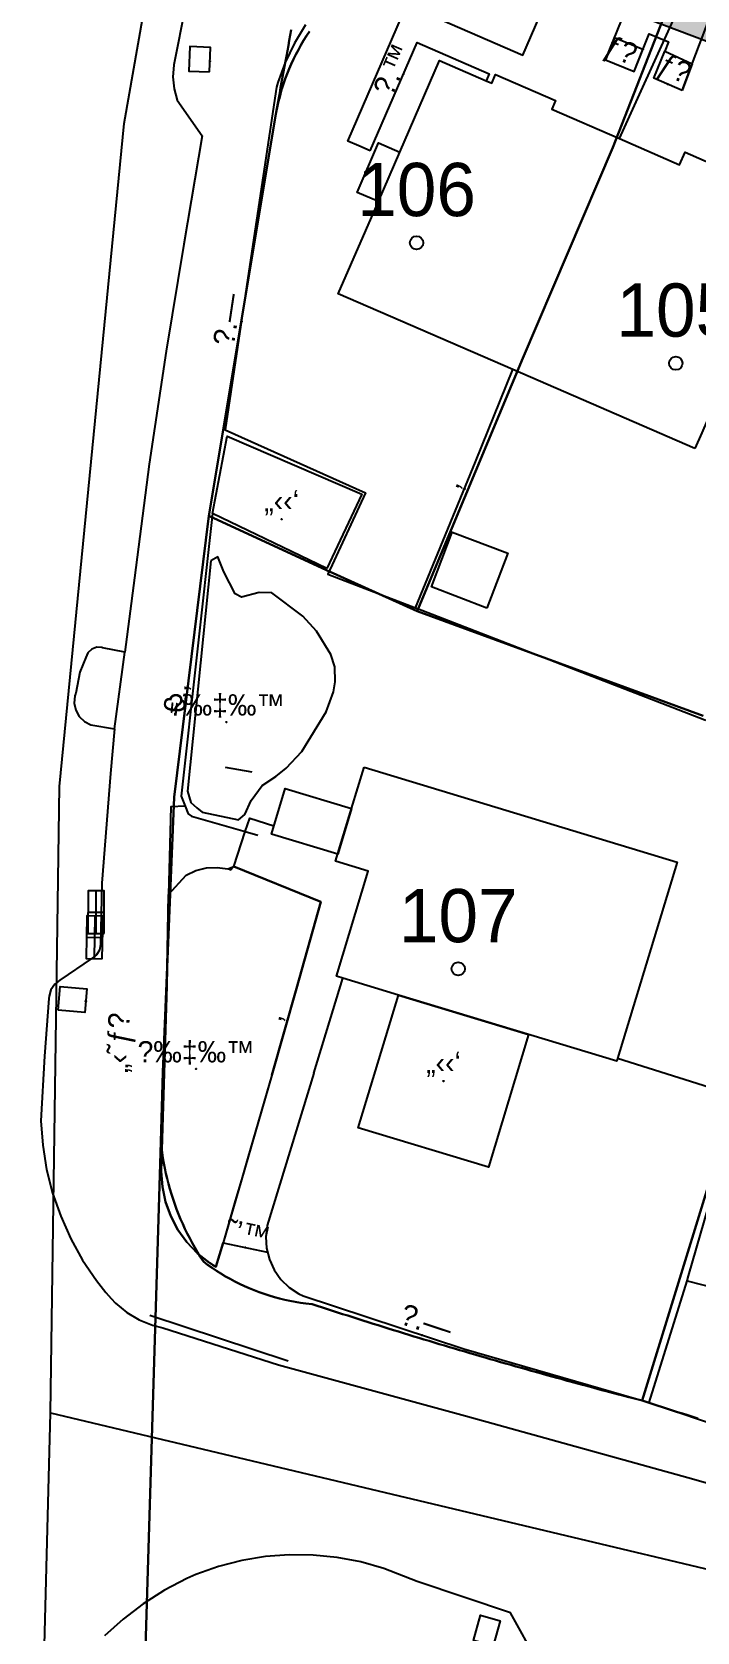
# Model space of a CAD drawing. Header units: metres. Extents: x 218299 to 220222, y 572714 to 574340.
# Drawn here: x 218778.1 to 218803.1, y 573422.4 to 573482.5 of the extents above; entities that cross this region are included whole.
import ezdxf
from ezdxf.enums import TextEntityAlignment as Align

# ---------------------------------------------------------------- set-up
doc = ezdxf.new("R2010")
doc.units = ezdxf.units.M
doc.header["$MEASUREMENT"] = 0
for name, color, linetype in [('1602', 44, 'Continuous'), ('1603', 44, 'Continuous'), ('6261', 7, 'Continuous'), ('A_POINTS', 2, 'Continuous'), ('M2200', 253, 'Continuous'), ('M2207', 253, 'Continuous'), ('M2401', 7, 'Continuous'), ('M2404', 7, 'Continuous'), ('M2407', 253, 'Continuous'), ('M2408', 253, 'Continuous'), ('M2412', 253, 'Continuous'), ('M2420', 253, 'Continuous'), ('M2601', 253, 'Continuous'), ('M2602', 253, 'Continuous'), ('M2605', 253, 'Continuous'), ('M2612', 253, 'Continuous'), ('M2802', 253, 'Continuous'), ('M4601', 253, 'Continuous'), ('M4903', 253, 'Continuous'), ('M5250', 253, 'Continuous')]:
    doc.layers.add(name, color=color, linetype=linetype)
doc.styles.add('HEBTXT', font='HEBTXT')
doc.styles.add('MAVAT_HEBTXT', font='HEBTXT')

# ---------------------------------------------------------------- blocks, each defined once
blk = doc.blocks.new('6261')
blk.add_lwpolyline([(-2, -1.2), (2, -1.2), (2, 1.2), (-2, 1.2)], close=True)
at = {"color": 0}
blk.add_solid([(2, 1.2), (-2, -1.2), (2, -1.2)], dxfattribs=at)
at = {"color": 0, "style": 'HEBTXT'}
blk.add_attdef('PIL_NAME', (2.689, 2.418), '', height=1.7, dxfattribs=at)
at = {"style": 'HEBTXT'}
blk.add_attdef('CAMUT_MONIM', (2.489, 0.218), '', height=1.7, dxfattribs=at)
at = {"color": 0, "style": 'HEBTXT', "flags": 1}
for tag, p in [('TYPE', (2.585, -1.773)), ('MAP_TYPE', (2.689, -3.782))]:
    blk.add_attdef(tag, p, '', height=1.7, dxfattribs=at)
blk = doc.blocks.new('1603')
at = {"layer": 'A_POINTS'}
blk.add_circle((0, 0), 0.25, dxfattribs=at)
at = {"color": 0, "style": 'HEBTXT'}
blk.add_attdef('PARCEL_NUM', text='', height=2, dxfattribs=at).set_placement((0, 1), align=Align.CENTER)
at = {"color": 0, "style": 'HEBTXT', "flags": 1}
blk.add_attdef('LOT_NUM', text='', height=2, dxfattribs=at).set_placement((0, -2.5), align=Align.CENTER)
blk = doc.blocks.new('M2408')
blk.add_circle((0, 0), 0.025)
at = {"style": 'MAVAT_HEBTXT'}
blk.add_attdef('NAME', text='', height=0.8, dxfattribs=at).set_placement((0, 1.59), align=Align.MIDDLE)
blk = doc.blocks.new('M2407')
blk.add_circle((0, 0), 0.025)
at = {"style": 'MAVAT_HEBTXT'}
blk.add_attdef('NAME', text='', height=0.8, dxfattribs=at).set_placement((0, 1.59), align=Align.MIDDLE)
blk = doc.blocks.new('M2802')
blk.add_circle((0, 0), 0.025)
at = {"style": 'MAVAT_HEBTXT'}
blk.add_attdef('NAME', text='', height=0.8, dxfattribs=at).set_placement((0, 1.59), align=Align.MIDDLE)
blk = doc.blocks.new('M2601')
blk.add_circle((0, 0), 0.025)
at = {"style": 'MAVAT_HEBTXT'}
blk.add_attdef('NAME', text='', height=0.8, dxfattribs=at).set_placement((0, 1.59), align=Align.MIDDLE)
blk = doc.blocks.new('M2602')
blk.add_circle((0, 0), 0.025)
at = {"style": 'MAVAT_HEBTXT'}
blk.add_attdef('NAME', text='', height=0.8, dxfattribs=at).set_placement((0, 1.59), align=Align.MIDDLE)
blk = doc.blocks.new('M2605')
blk.add_circle((0, 0), 0.025)
at = {"style": 'MAVAT_HEBTXT'}
blk.add_attdef('NAME', text='', height=0.8, dxfattribs=at).set_placement((0, 1.59), align=Align.MIDDLE)
blk = doc.blocks.new('M2612')
blk.add_circle((0, 0), 0.025)
at = {"style": 'MAVAT_HEBTXT'}
blk.add_attdef('NAME', text='', height=0.8, dxfattribs=at).set_placement((0, 1.59), align=Align.MIDDLE)
blk = doc.blocks.new('M2207')
blk.add_circle((0, 0), 0.025)
at = {"style": 'MAVAT_HEBTXT'}
blk.add_attdef('NAME', text='', height=0.8, dxfattribs=at).set_placement((0, 1.59), align=Align.MIDDLE)
blk = doc.blocks.new('M2412')
blk.add_circle((0, 0), 0.025)
at = {"style": 'MAVAT_HEBTXT'}
blk.add_attdef('NAME', text='', height=0.8, dxfattribs=at).set_placement((0, 1.59), align=Align.MIDDLE)
blk = doc.blocks.new('M5250')
blk.add_circle((0, 0), 0.025)
at = {"style": 'MAVAT_HEBTXT'}
blk.add_attdef('NAME', text='', height=0.8, dxfattribs=at).set_placement((0, 1.25), align=Align.MIDDLE)
blk = doc.blocks.new('M4903')
blk.add_lwpolyline([(-1.6, -0.59), (1.6, -0.59), (1.6, 0.62), (-1.6, 0.62)], close=True)
for points in [[(-1.57, 0), (1.57, 0)], [(0, 0.62), (0, -0.59)]]:
    blk.add_lwpolyline(points)
at = {"style": 'MAVAT_HEBTXT', "flags": 1}
for tag, p in [('MARK', (0, 1.87)), ('IL', (0, -6.97))]:
    blk.add_attdef(tag, text='', height=0.8, dxfattribs=at).set_placement(p, align=Align.MIDDLE)
at = {"style": 'MAVAT_HEBTXT'}
for tag, p in [('HEIGHT', (0, -1.84)), ('NAME', (0, -4.41))]:
    blk.add_attdef(tag, text='', height=0.8, dxfattribs=at).set_placement(p, align=Align.MIDDLE)
blk = doc.blocks.new('111')
at = {"layer": 'M2200'}
for points in [[(218802.992, 573466.87, 575.901), (218796.153, 573469.839, 575.886), (218789.598, 573472.685, 575.871), (218791.103, 573476.15, 575.871), (218791.911, 573478.013, 575.871), (218793.403, 573481.448, 575.871), (218795.158, 573480.686, 575.871), (218795.365, 573480.596, 575.871), (218795.508, 573480.926, 575.871), (218797.76, 573479.948, 575.871), (218797.618, 573479.622, 575.871), (218800.158, 573478.519, 575.871), (218802.421, 573477.536, 575.871), (218802.625, 573478.006, 575.871), (218804.883, 573477.025, 575.871), (218804.707, 573476.62, 575.871), (218806.826, 573475.7, 575.901), (218803.25, 573467.464, 575.901)], [(218790.568, 573454.902, 573.411), (218802.323, 573451.341, 573.381), (218800.089, 573443.965, 573.381), (218800.056, 573443.859, 573.381), (218791.858, 573446.343, 573.405), (218789.772, 573446.975, 573.41), (218789.526, 573447.049, 573.411), (218790.723, 573451.001, 573.411), (218789.499, 573451.372, 573.411), (218790.099, 573453.352, 573.411)]]:
    blk.add_polyline3d(points, close=True, dxfattribs=at)
at = {"layer": 'M2207'}
for points in [[(218789.164, 573462.364, 573.066), (218784.872, 573464.433, 573.066), (218784.872, 573464.433, 573.066), (218784.872, 573464.433, 573.066), (218785.418, 573467.343, 573.066), (218790.48, 573465.163, 573.066), (218789.164, 573462.364, 573.066)], [(218795.183, 573460.877, 575.196), (218793.094, 573461.673, 575.196), (218793.881, 573463.738, 575.406), (218795.97, 573462.941, 575.406), (218795.183, 573460.877, 575.196)], [(218790.099, 573453.352, 572.211), (218789.578, 573451.633, 572.211), (218787.083, 573452.389, 572.181), (218787.604, 573454.108, 572.181), (218790.099, 573453.352, 572.211)], [(218791.858, 573446.343, 572.841), (218796.749, 573444.861, 572.841), (218795.24, 573439.878, 572.421), (218790.348, 573441.36, 572.421), (218791.858, 573446.343, 572.841)]]:
    blk.add_polyline3d(points, close=True, dxfattribs=at)
at = {"layer": 'M2401'}
for points in [[(218783.853, 573483.499, 571.608), (218783.42, 573481.288, 571.428), (218783.419, 573481.279, 571.428), (218783.384, 573480.833, 571.411), (218783.428, 573480.387, 571.391), (218783.551, 573479.957, 571.368), (218784.49, 573478.625, 571.188), (218783.794, 573474.548, 571.038), (218783.128, 573470.538, 570.834), (218782.498, 573466.284, 570.64), (218781.944, 573462.018, 570.468), (218781.579, 573459.221, 570.378), (218780.745, 573459.393, 570.363), (218780.72, 573459.4, 570.362), (218780.523, 573459.409, 570.35), (218780.337, 573459.339, 570.334), (218780.194, 573459.203, 570.318), (218780.116, 573459.021, 570.303), (218779.885, 573458.467, 570.303), (218779.733, 573457.686, 570.213), (218779.702, 573457.58, 570.205), (218779.68, 573457.309, 570.186), (218779.737, 573457.044, 570.171), (218779.869, 573456.806, 570.159), (218780.064, 573456.616, 570.153), (218780.306, 573456.491, 570.153), (218781.19, 573456.339, 570.153), (218781.046, 573454.671, 570.093), (218780.716, 573450.544, 569.973), (218780.67, 573448.225, 569.883), (218780.632, 573448.023, 569.883), (218780.52, 573447.85, 569.883), (218780.352, 573447.733, 569.883), (218779.143, 573446.903, 569.778), (218778.944, 573446.748, 569.778), (218778.803, 573446.539, 569.774), (218778.734, 573446.297, 569.767), (218778.728, 573446.208, 569.763), (218778.556, 573444.041, 569.643), (218778.427, 573441.617, 569.493), (218778.495, 573440.699, 569.434), (218778.642, 573439.791, 569.377), (218778.867, 573438.899, 569.321), (218779.169, 573438.03, 569.269), (218779.545, 573437.19, 569.219), (218779.993, 573436.386, 569.172), (218780.509, 573435.623, 569.128), (218780.87, 573435.163, 569.103), (218781.067, 573434.946, 569.096), (218781.233, 573434.764, 569.089), (218781.65, 573434.422, 569.076), (218782.114, 573434.146, 569.063), (218782.613, 573433.942, 569.051), (218783.002, 573433.838, 569.043), (218787.357, 573432.448, 568.953), (218794.37, 573430.53, 568.953), (218802.724, 573428.223, 568.773), (218814.249, 573424.941, 568.653)], [(218797.075, 573421.305, 568.713), (218796.068, 573423.135, 568.773), (218792.562, 573424.311, 568.803), (218791.309, 573424.798, 568.803), (218790.442, 573425.045, 568.781), (218789.556, 573425.215, 568.756), (218788.659, 573425.306, 568.727), (218787.757, 573425.317, 568.696), (218786.858, 573425.248, 568.663), (218785.968, 573425.1, 568.627), (218785.096, 573424.874, 568.589), (218784.247, 573424.571, 568.55), (218783.902, 573424.424, 568.533), (218783.066, 573423.984, 568.509), (218782.269, 573423.475, 568.489), (218781.518, 573422.9, 568.472), (218780.819, 573422.264, 568.458)]]:
    blk.add_polyline3d(points, dxfattribs=at)
at = {"layer": 'M2404'}
for points in [[(218783.853, 573483.499, 571.608), (218783.42, 573481.288, 571.428), (218783.419, 573481.279, 571.428), (218783.384, 573480.833, 571.411), (218783.428, 573480.387, 571.391), (218783.551, 573479.957, 571.368), (218784.49, 573478.625, 571.188), (218783.794, 573474.548, 571.038), (218783.128, 573470.538, 570.834), (218782.498, 573466.284, 570.64), (218781.944, 573462.018, 570.468), (218781.579, 573459.221, 570.378), (218780.745, 573459.393, 570.363), (218780.72, 573459.4, 570.362), (218780.523, 573459.409, 570.35), (218780.337, 573459.339, 570.334), (218780.194, 573459.203, 570.318), (218780.116, 573459.021, 570.303), (218779.885, 573458.467, 570.303), (218779.733, 573457.686, 570.213), (218779.702, 573457.58, 570.205), (218779.68, 573457.309, 570.186), (218779.737, 573457.044, 570.171), (218779.869, 573456.806, 570.159), (218780.064, 573456.616, 570.153), (218780.306, 573456.491, 570.153), (218781.19, 573456.339, 570.153), (218781.046, 573454.671, 570.093), (218780.716, 573450.544, 569.973), (218780.67, 573448.225, 569.883), (218780.632, 573448.023, 569.883), (218780.52, 573447.85, 569.883), (218780.352, 573447.733, 569.883), (218779.143, 573446.903, 569.778), (218778.944, 573446.748, 569.778), (218778.803, 573446.539, 569.774), (218778.734, 573446.297, 569.767), (218778.728, 573446.208, 569.763), (218778.556, 573444.041, 569.643), (218778.427, 573441.617, 569.493), (218778.495, 573440.699, 569.434), (218778.642, 573439.791, 569.377), (218778.867, 573438.899, 569.321), (218779.169, 573438.03, 569.269), (218779.545, 573437.19, 569.219), (218779.993, 573436.386, 569.172), (218780.509, 573435.623, 569.128), (218780.87, 573435.163, 569.103), (218781.067, 573434.946, 569.096), (218781.233, 573434.764, 569.089), (218781.65, 573434.422, 569.076), (218782.114, 573434.146, 569.063), (218782.613, 573433.942, 569.051), (218783.002, 573433.838, 569.043), (218787.357, 573432.448, 568.953), (218794.37, 573430.53, 568.953), (218802.724, 573428.223, 568.773), (218814.249, 573424.941, 568.653)], [(218797.075, 573421.305, 568.713), (218796.068, 573423.135, 568.773), (218792.562, 573424.311, 568.803), (218791.309, 573424.798, 568.803), (218790.442, 573425.045, 568.781), (218789.556, 573425.215, 568.756), (218788.659, 573425.306, 568.727), (218787.757, 573425.317, 568.696), (218786.858, 573425.248, 568.663), (218785.968, 573425.1, 568.627), (218785.096, 573424.874, 568.589), (218784.247, 573424.571, 568.55), (218783.902, 573424.424, 568.533), (218783.066, 573423.984, 568.509), (218782.269, 573423.475, 568.489), (218781.518, 573422.9, 568.472), (218780.819, 573422.264, 568.458)]]:
    blk.add_polyline3d(points, dxfattribs=at)
at = {"layer": 'M2407'}
for points in [[(218790.795, 573478.059, 573.096), (218790.373, 573478.242, 573.096), (218789.952, 573478.425, 573.096), (218792.177, 573483.549, 573.126), (218796.53, 573481.658, 573.126), (218798.124, 573485.329, 573.277)], [(218790.795, 573478.059, 573.096), (218792.56, 573482.124, 573.096), (218795.271, 573480.947, 573.096), (218795.158, 573480.686, 573.096)], [(218791.103, 573476.15, 573.096), (218790.302, 573476.497, 573.096), (218791.111, 573478.36, 573.066), (218791.911, 573478.013, 573.066)], [(218786.105, 573452.487, 570.183), (218786.277, 573452.985, 570.183), (218787.177, 573452.699, 570.183)], [(218783.215, 573450.118, 569.973), (218783.879, 573450.845, 570.003), (218784.247, 573451.02, 570.003), (218784.642, 573451.119, 570.007), (218785.049, 573451.14, 570.016), (218785.451, 573451.082, 570.029), (218785.67, 573451.172, 570.033)], [(218788.677, 573443.402, 569.883), (218789.772, 573446.975, 569.943)]]:
    blk.add_polyline3d(points, dxfattribs=at)
at = {"layer": 'M2408'}
for points in [[(218781.19, 573456.339, 570.153), (218781.579, 573459.221, 570.378)], [(218783.84, 573453.443, 570.123), (218783.311, 573453.415, 570.123), (218783.215, 573450.118, 569.973), (218783.158, 573446.686, 569.763), (218782.95, 573439.716, 569.553), (218782.99, 573439.14, 569.517), (218783.109, 573438.575, 569.476), (218783.305, 573438.032, 569.43), (218783.573, 573437.522, 569.38), (218783.909, 573437.054, 569.328), (218784.307, 573436.637, 569.274), (218784.758, 573436.279, 569.219), (218784.876, 573436.204, 569.206), (218784.994, 573436.129, 569.193), (218785.268, 573437.03, 569.223)], [(218801.275, 573431.03, 568.983), (218804.318, 573430.015, 568.983)]]:
    blk.add_polyline3d(points, dxfattribs=at)
at = {"layer": 'M2412'}
for points in [[(218799.639, 573481.478, 573.212), (218800.709, 573481.045, 573.212), (218801.043, 573481.871, 572.762), (218799.972, 573482.303, 572.762), (218799.639, 573481.478, 573.212)], [(218802.51, 573480.324, 573.257), (218801.451, 573480.784, 573.212), (218801.86, 573481.798, 572.762), (218802.895, 573481.332, 572.762)]]:
    blk.add_polyline3d(points, close=True, dxfattribs=at)
at = {"layer": 'M2420', "linetype": 'Continuous', "lineweight": -3}
for points in [[(218778.789, 573430.643), (218823.5, 573420), (218850.7, 573416.62), (218872.91, 573416.69), (218902.91, 573421.31), (218924.8, 573428), (218952.3, 573439.38), (218956.3, 573441.88), (218980.91, 573457.81), (218995.09, 573470.88), (219024.2, 573502.19), (219042.09, 573537.19), (219043.91, 573540.62), (219049.7, 573557.12), (219054.59, 573574.81), (219057.41, 573589.69), (219057.5, 573620.62), (219058, 573628.19), (219058.7, 573640.38), (219046.5, 573689.62), (219028.09, 573726.31)], [(218778.789, 573430.643), (218779.13, 573454.178), (218781.552, 573479.091), (218784.91, 573498.19)], [(218783.174, 573361.274), (218779.13, 573380.822), (218778.092, 573390.164), (218778.092, 573404.005), (218778.789, 573430.643)]]:
    blk.add_lwpolyline(points, dxfattribs=at)
at = {"layer": 'M2601'}
for points in [[(218800.158, 573478.519, 574.727), (218802.241, 573483.099, 574.727), (218802.419, 573483.491, 574.727)], [(218792.501, 573460.889, 574.637), (218794.753, 573466.372, 574.577), (218796.153, 573469.839, 574.577)], [(218787.104, 573443.337, 571.623), (218788.024, 573446.594, 571.923), (218788.945, 573449.851, 572.223), (218788.945, 573449.851, 572.223), (218785.67, 573451.172, 572.283), (218785.67, 573451.172, 572.283), (218786.105, 573452.487, 572.283), (218786.105, 573452.487, 572.283)], [(218804.697, 573442.501, 572.073), (218800.089, 573443.965, 572.073)], [(218787.104, 573443.337, 571.623), (218787.104, 573443.337, 571.623), (218787.104, 573443.337, 571.623), (218786.186, 573440.184, 571.548), (218785.957, 573439.395, 571.529), (218785.727, 573438.607, 571.51), (218785.268, 573437.03, 571.473), (218785.268, 573437.03, 571.473)], [(218787.712, 573432.591, 570.15), (218782.524, 573434.303, 570.15)]]:
    blk.add_polyline3d(points, dxfattribs=at)
at = {"layer": 'M2602'}
for points in [[(218784.872, 573464.433, 571.086), (218783.693, 573453.811, 571.056), (218783.84, 573453.443, 571.056), (218783.956, 573453.157, 571.056), (218784.086, 573453.06, 571.056), (218786.105, 573452.487, 571.056), (218786.578, 573452.353, 571.056)], [(218802.755, 573435.797, 570.723), (218804.697, 573442.501, 570.59), (218805.382, 573444.868, 570.543), (218808.55, 573455.013, 570.543)]]:
    blk.add_polyline3d(points, dxfattribs=at)
at = {"layer": 'M2605'}
for points in [[(218799.639, 573481.478, 573.212), (218800.702, 573484.112, 573.212)], [(218788.362, 573482.788, 573.192), (218787.947, 573482.101, 573.162), (218787.602, 573481.376, 573.13), (218787.332, 573480.62, 573.099), (218787.281, 573480.445, 573.092), (218786.281, 573473.786, 573.002), (218785.352, 573467.577, 572.942), (218790.625, 573465.211, 572.942), (218789.209, 573462.156, 572.957), (218792.501, 573460.889, 572.985), (218792.734, 573460.799, 572.987), (218803.364, 573456.684, 573.137), (218803.405, 573456.67, 573.137), (218803.405, 573456.67, 573.137)], [(218802.51, 573480.324, 573.257), (218802.895, 573481.332, 573.246), (218803.548, 573483.044, 573.227), (218803.548, 573483.044, 573.227), (218808.65, 573481.201, 573.227), (218808.65, 573481.201, 573.227), (218806.932, 573476.328, 573.287)], [(218800.709, 573481.045, 573.212), (218801.277, 573482.45, 573.212), (218802.004, 573482.157, 573.212), (218801.86, 573481.798, 573.212)], [(218788.677, 573443.402, 569.853), (218788.677, 573443.402, 569.853), (218786.928, 573437.691, 569.793), (218786.877, 573437.262, 569.754), (218786.905, 573436.83, 569.722), (218787.012, 573436.41, 569.698), (218787.193, 573436.016, 569.683), (218787.444, 573435.661, 569.677), (218787.755, 573435.358, 569.681), (218788.115, 573435.117, 569.695), (218788.273, 573435.038, 569.703), (218794.31, 573433.047, 569.883), (218801.275, 573431.03, 569.973), (218801.275, 573431.03, 569.973), (218802.697, 573435.609, 570.117), (218802.755, 573435.797, 570.123), (218802.755, 573435.797, 570.123)], [(218802.697, 573435.609, 569.853), (218805.928, 573434.78, 569.853), (218804.318, 573430.015, 569.853), (218804.318, 573430.015, 569.853), (218810.52, 573428.082, 569.853), (218810.52, 573428.082, 569.853), (218811.198, 573431.354, 569.823)]]:
    blk.add_polyline3d(points, dxfattribs=at)
at = {"layer": 'M2612'}
blk.add_polyline3d([(218785.268, 573437.03, 571.473), (218786.943, 573436.681, 571.473)], dxfattribs=at)
at = {"layer": 'M2802'}
for points in [[(218784.812, 573462.659, 570.738), (218783.933, 573454.004, 570.348), (218784.055, 573453.574, 570.348), (218784.28, 573453.382, 570.348), (218784.481, 573453.215, 570.348), (218785.852, 573452.92, 570.258), (218786.092, 573453.129, 570.258), (218786.322, 573453.649, 570.258), (218786.738, 573454.22, 570.258), (218787.252, 573454.558, 570.258), (218787.635, 573454.862, 570.258), (218788.223, 573455.495, 570.265), (218789.138, 573456.977, 570.318), (218789.42, 573457.728, 570.363), (218789.484, 573458.114, 570.392), (218789.462, 573458.678, 570.438), (218789.323, 573459.137, 570.488), (218788.785, 573460.01, 570.588), (218788.266, 573460.583, 570.624), (218787.1, 573461.456, 570.648), (218786.631, 573461.463, 570.648), (218785.963, 573461.292, 570.648), (218785.729, 573461.417, 570.648), (218785.304, 573462.246, 570.648), (218785.068, 573462.803, 570.648)], [(218783.158, 573446.686, 569.763), (218783.215, 573450.115, 569.973), (218783.215, 573450.118, 569.973), (218783.879, 573450.845, 570.003), (218784.247, 573451.02, 570.003), (218784.642, 573451.119, 570.007), (218785.049, 573451.14, 570.016), (218785.451, 573451.082, 570.029), (218785.506, 573451.067, 570.031), (218785.561, 573451.052, 570.033), (218785.67, 573451.172, 570.033), (218788.945, 573449.851, 570.063), (218788.024, 573446.594, 570.003), (218787.104, 573443.337, 569.643), (218785.957, 573439.395, 569.403), (218785.268, 573437.03, 569.223), (218785.268, 573437.03, 569.223), (218784.994, 573436.129, 569.193), (218784.758, 573436.279, 569.219), (218784.307, 573436.637, 569.274), (218783.909, 573437.054, 569.328), (218783.573, 573437.522, 569.38), (218783.305, 573438.032, 569.43), (218783.109, 573438.575, 569.476), (218782.99, 573439.14, 569.517), (218782.95, 573439.716, 569.553)]]:
    blk.add_polyline3d(points, close=True, dxfattribs=at)
at = {"layer": 'M4601'}
blk.add_polyline3d([(218785.35, 573454.899, 570.858), (218786.356, 573454.727, 570.858)], dxfattribs=at)
at = {"layer": 'M5250'}
for points in [[(218784.765, 573481.023, 571.548), (218784.803, 573481.941, 571.548), (218784.027, 573481.973, 571.518), (218783.989, 573481.055, 571.518), (218784.765, 573481.023, 571.548)], [(218779.081, 573445.772, 569.757), (218779.153, 573446.661, 569.787), (218780.152, 573446.579, 569.787), (218780.079, 573445.69, 569.757), (218779.081, 573445.772, 569.757)], [(218795.415, 573421.891, 568.792), (218794.671, 573422.099, 568.792), (218794.935, 573423.042, 568.792), (218795.679, 573422.834, 568.792), (218795.415, 573421.891, 568.792)]]:
    blk.add_polyline3d(points, dxfattribs=at)
at = {"layer": 'M2207'}
ref = blk.add_blockref('M2207', (218787.47, 573464.218), dxfattribs=dict(at, xscale=0.5, yscale=0.5, zscale=0.5))
ref.add_attrib('NAME', '„‹‹‘', dxfattribs={"layer": '0', "height": 0.8, "style": 'MAVAT_HEBTXT'}).set_placement((218787.47, 573464.843), align=Align.MIDDLE)
ref = blk.add_blockref('M2207', (218793.549, 573443.111), dxfattribs=dict(at, xscale=0.5, yscale=0.5, zscale=0.5))
ref.add_attrib('NAME', '„‹‹‘', dxfattribs={"layer": '0', "height": 0.8, "style": 'MAVAT_HEBTXT'}).set_placement((218793.549, 573443.736), align=Align.MIDDLE)
at = {"layer": 'M2407'}
ref = blk.add_blockref('M2407', (218792.044, 573480.936), dxfattribs=dict(at, xscale=0.5, yscale=0.5, zscale=0.5))
ref.add_attrib('NAME', '\x8e.™', dxfattribs={"layer": '0', "height": 0.8, "rotation": 66.52988, "style": 'MAVAT_HEBTXT'}).set_placement((218791.625, 573481.118), align=Align.MIDDLE)
at = {"layer": 'M2408'}
ref = blk.add_blockref('M2408', (218783.084, 573444.198), dxfattribs=dict(at, xscale=0.5, yscale=0.5, zscale=0.5))
ref.add_attrib('NAME', '„‹˜ƒ\x8e', dxfattribs={"layer": '0', "height": 0.8, "rotation": 88.29486, "style": 'MAVAT_HEBTXT'}).set_placement((218781.437, 573444.55), align=Align.MIDDLE)
at = {"layer": 'M2412'}
ref = blk.add_blockref('M2412', (218801.043, 573481.871), dxfattribs=dict(at, xscale=0.5, yscale=0.5, zscale=0.5))
ref.add_attrib('NAME', 'ƒ\x8e', dxfattribs={"layer": '0', "height": 0.8, "rotation": 338.00588, "style": 'MAVAT_HEBTXT'}).set_placement((218800.17, 573481.754), align=Align.MIDDLE)
ref = blk.add_blockref('M2412', (218801.974, 573480.557), dxfattribs=dict(at, xscale=0.5, yscale=0.5, zscale=0.5))
ref.add_attrib('NAME', 'ƒ\x8e', dxfattribs={"layer": '0', "height": 0.8, "rotation": 336.52988, "style": 'MAVAT_HEBTXT'}).set_placement((218802.193, 573481.061), align=Align.MIDDLE)
at = {"layer": 'M2601'}
ref = blk.add_blockref('M2601', (218794.337, 573465.359), dxfattribs=dict(at, xscale=0.5, yscale=0.5, zscale=0.5))
ref.add_attrib('NAME', '‚', dxfattribs={"layer": '0', "height": 0.8, "rotation": 67.66533, "style": 'MAVAT_HEBTXT'}).set_placement((218793.829, 573465.568), align=Align.MIDDLE)
ref = blk.add_blockref('M2601', (218787.682, 573445.383), dxfattribs=dict(at, xscale=0.5, yscale=0.5, zscale=0.5))
ref.add_attrib('NAME', '‚', dxfattribs={"layer": '0', "height": 0.8, "rotation": 74.21401, "style": 'MAVAT_HEBTXT'}).set_placement((218787.153, 573445.533), align=Align.MIDDLE)
at = {"layer": 'M2602'}
ref = blk.add_blockref('M2602', (218784.091, 573457.404), dxfattribs=dict(at, xscale=0.5, yscale=0.5, zscale=0.5))
ref.add_attrib('NAME', '€.‚', dxfattribs={"layer": '0', "height": 0.8, "rotation": 83.66437, "style": 'MAVAT_HEBTXT'}).set_placement((218783.545, 573457.465), align=Align.MIDDLE)
at = {"layer": 'M2605'}
ref = blk.add_blockref('M2605', (218785.961, 573471.647), dxfattribs=dict(at, xscale=0.5, yscale=0.5, zscale=0.5))
ref.add_attrib('NAME', '\x9a.—', dxfattribs={"layer": '0', "height": 0.8, "rotation": 81.48608, "style": 'MAVAT_HEBTXT'}).set_placement((218785.417, 573471.729), align=Align.MIDDLE)
ref = blk.add_blockref('M2605', (218792.742, 573433.564), dxfattribs=dict(at, xscale=0.5, yscale=0.5, zscale=0.5))
ref.add_attrib('NAME', '\x9a.—', dxfattribs={"layer": '0', "height": 0.8, "rotation": 341.74679, "style": 'MAVAT_HEBTXT'}).set_placement((218792.915, 573434.087), align=Align.MIDDLE)
at = {"layer": 'M2612'}
ref = blk.add_blockref('M2612', (218786.106, 573436.856), dxfattribs=dict(at, xscale=0.5, yscale=0.5, zscale=0.5))
ref.add_attrib('NAME', '˜’™', dxfattribs={"layer": '0', "height": 0.8, "rotation": 348.20163, "style": 'MAVAT_HEBTXT'}).set_placement((218786.218, 573437.394), align=Align.MIDDLE)
at = {"layer": 'M2802'}
ref = blk.add_blockref('M2802', (218785.392, 573456.599, 570.408), dxfattribs=dict(at, xscale=0.5, yscale=0.5, zscale=0.5))
ref.add_attrib('NAME', '\x8d‰‡‰™', dxfattribs={"layer": '0', "height": 0.8, "style": 'MAVAT_HEBTXT'}).set_placement((218785.392, 573457.224, 570.408), align=Align.MIDDLE)
ref = blk.add_blockref('M2802', (218784.255, 573443.567, 569.703), dxfattribs=dict(at, xscale=0.5, yscale=0.5, zscale=0.5))
ref.add_attrib('NAME', '\x8d‰‡‰™', dxfattribs={"layer": '0', "height": 0.8, "style": 'MAVAT_HEBTXT'}).set_placement((218784.255, 573444.192, 569.703), align=Align.MIDDLE)
at = {"layer": 'M4903', "xscale": 0.5, "yscale": 0.5, "zscale": 0.5}
for p, rotation in [((218780.505, 573449.458, 569.733), 89.87454896350508), ((218780.451, 573448.515, 569.733), 88.82023634608115)]:
    blk.add_blockref('M4903', p, dxfattribs=dict(at, rotation=rotation))
at = {"layer": 'M5250', "xscale": 0.5, "yscale": 0.5, "zscale": 0.5, "rotation": 352.6210722430218}
blk.add_blockref('M5250', (218784.781, 573481.424, 571.548), dxfattribs=at)
at = {"layer": 'M5250', "xscale": 0.5, "yscale": 0.5, "zscale": 0.5}
blk.add_blockref('M5250', (218780.114, 573446.114, 569.771), dxfattribs=at)

msp = doc.modelspace()

# ---------------------------------------------------------------- linework, layer by layer
at = {"layer": '1602'}
for points in [[(218802.03, 573483.59), (218799.91, 573478.19), (218796.53, 573470.27), (218792.56, 573460.77), (218789.16, 573462.31), (218784.73, 573464.35), (218787.252, 573479.438), (218787.3256, 573479.8037), (218787.372, 573479.9982), (218787.4233, 573480.1915), (218787.4794, 573480.3835), (218787.5403, 573480.574), (218787.606, 573480.7629), (218787.6763, 573480.9501), (218787.7513, 573481.1355), (218787.8309, 573481.319), (218787.9151, 573481.5004), (218788.0037, 573481.6797), (218788.0969, 573481.8567), (218788.1944, 573482.0313), (218788.2963, 573482.2034), (218788.4024, 573482.3729), (218788.5127, 573482.5397)], [(218803.31, 573456.83), (218792.56, 573460.77), (218796.53, 573470.27), (218799.91, 573478.19), (218802.03, 573483.59)], [(218787.8328, 573482.6012), (218787.7955, 573482.4047), (218787.7584, 573482.2082), (218787.7214, 573482.0117), (218787.6846, 573481.8151), (218787.6479, 573481.6185), (218787.6114, 573481.4218), (218787.575, 573481.2252), (218787.5388, 573481.0285), (218787.5027, 573480.8317), (218787.4669, 573480.635), (218787.4311, 573480.4382), (218787.3955, 573480.2414), (218787.3601, 573480.0446), (218787.3249, 573479.8477), (218787.2898, 573479.6508), (218787.252, 573479.438), (218784.73, 573464.35), (218783.43, 573453.78), (218783.01, 573443.44), (218782.931, 573440.824), (218782.133, 573414.411)], [(218788.5127, 573482.5397), (218788.4024, 573482.3729), (218788.2963, 573482.2034), (218788.1944, 573482.0313), (218788.0969, 573481.8567), (218788.0037, 573481.6797), (218787.9151, 573481.5004), (218787.8309, 573481.319), (218787.7513, 573481.1355), (218787.6763, 573480.9501), (218787.606, 573480.7629), (218787.5403, 573480.574), (218787.4794, 573480.3835), (218787.4233, 573480.1915), (218787.372, 573479.9982), (218787.3256, 573479.8037), (218787.252, 573479.438), (218787.2898, 573479.6508), (218787.3249, 573479.8477), (218787.3601, 573480.0446), (218787.3955, 573480.2414), (218787.4311, 573480.4382), (218787.4669, 573480.635), (218787.5027, 573480.8317), (218787.5388, 573481.0285), (218787.575, 573481.2252), (218787.6114, 573481.4218), (218787.6479, 573481.6185), (218787.6846, 573481.8151), (218787.7214, 573482.0117), (218787.7584, 573482.2082), (218787.7955, 573482.4047), (218787.8328, 573482.6012)], [(218808.4, 573455.1), (218801.01, 573431.11), (218800.7095, 573431.1874), (218800.5159, 573431.2376), (218800.3223, 573431.2879), (218800.1288, 573431.3384), (218799.9353, 573431.3892), (218799.7419, 573431.4401), (218799.5486, 573431.4912), (218799.3553, 573431.5426), (218799.162, 573431.5941), (218798.9688, 573431.6458), (218798.7757, 573431.6977), (218798.5826, 573431.7498), (218798.3896, 573431.8022), (218798.1966, 573431.8547), (218798.0036, 573431.9074), (218797.8108, 573431.9603), (218797.6179, 573432.0134), (218797.4252, 573432.0667), (218797.2325, 573432.1202), (218797.0398, 573432.1739), (218796.8472, 573432.2277), (218796.6547, 573432.2818), (218796.4622, 573432.3361), (218796.2697, 573432.3906), (218796.0773, 573432.4453), (218795.885, 573432.5001), (218795.6927, 573432.5552), (218795.5005, 573432.6104), (218795.3084, 573432.6659), (218795.1163, 573432.7216), (218794.9242, 573432.7774), (218794.7322, 573432.8335), (218794.5403, 573432.8897), (218794.3484, 573432.9461), (218794.1566, 573433.0028), (218793.9649, 573433.0596), (218793.7732, 573433.1166), (218793.5815, 573433.1738), (218793.3899, 573433.2313), (218793.1984, 573433.2889), (218793.007, 573433.3467), (218792.8156, 573433.4047), (218792.6242, 573433.4629), (218792.4329, 573433.5213), (218792.2417, 573433.5798), (218792.0505, 573433.6386), (218791.8594, 573433.6976), (218791.6684, 573433.7568), (218791.4774, 573433.8161), (218791.2865, 573433.8757), (218791.0956, 573433.9355), (218790.9048, 573433.9954), (218790.7141, 573434.0556), (218790.5234, 573434.1159), (218790.3328, 573434.1764), (218790.1422, 573434.2372), (218789.9517, 573434.2981), (218789.7613, 573434.3592), (218789.5709, 573434.4205), (218789.3806, 573434.482), (218789.1904, 573434.5437), (218789.0002, 573434.6056), (218788.8101, 573434.6677), (218788.62, 573434.73), (218788.3726, 573434.7574), (218788.1745, 573434.785), (218787.9772, 573434.8176), (218787.7807, 573434.855), (218787.5853, 573434.8974), (218787.3909, 573434.9446), (218787.1978, 573434.9967), (218787.0061, 573435.0536), (218786.8159, 573435.1153), (218786.6272, 573435.1817), (218786.4403, 573435.2528), (218786.2552, 573435.3285), (218786.072, 573435.4089), (218785.891, 573435.4938), (218785.7121, 573435.5832), (218785.5355, 573435.6771), (218785.3613, 573435.7753), (218785.1896, 573435.8778), (218785.0205, 573435.9847), (218784.8541, 573436.0957), (218784.6906, 573436.2108), (218784.53, 573436.33), (218784.4129, 573436.512), (218784.3082, 573436.6824), (218784.2069, 573436.8548), (218784.1091, 573437.0293), (218784.0148, 573437.2056), (218783.924, 573437.3839), (218783.8368, 573437.5639), (218783.7533, 573437.7456), (218783.6734, 573437.9289), (218783.5972, 573438.1138), (218783.5246, 573438.3002), (218783.4559, 573438.488), (218783.3909, 573438.6771), (218783.3297, 573438.8675), (218783.2723, 573439.0591), (218783.2187, 573439.2518), (218783.1691, 573439.4455), (218783.1233, 573439.6402), (218783.0814, 573439.8358), (218783.0434, 573440.0322), (218783.0094, 573440.2292), (218782.9793, 573440.427), (218782.9532, 573440.6252), (218782.931, 573440.824), (218783.01, 573443.44), (218783.43, 573453.78), (218784.73, 573464.35), (218789.16, 573462.31), (218792.56, 573460.77), (218803.31, 573456.83)], [(218803.104, 573430.4355), (218802.9134, 573430.4959), (218802.7227, 573430.5564), (218802.5322, 573430.6171), (218802.3417, 573430.6781), (218802.1513, 573430.7392), (218801.9609, 573430.8005), (218801.7706, 573430.862), (218801.5804, 573430.9237), (218801.3902, 573430.9856), (218801.2001, 573431.0477), (218801.01, 573431.11), (218808.4, 573455.1)], [(218782.133, 573414.411), (218782.931, 573440.824), (218782.9532, 573440.6252), (218782.9793, 573440.427), (218783.0094, 573440.2292), (218783.0434, 573440.0322), (218783.0814, 573439.8358), (218783.1233, 573439.6402), (218783.1691, 573439.4455), (218783.2187, 573439.2518), (218783.2723, 573439.0591), (218783.3297, 573438.8675), (218783.3909, 573438.6771), (218783.4559, 573438.488), (218783.5246, 573438.3002), (218783.5972, 573438.1138), (218783.6734, 573437.9289), (218783.7533, 573437.7456), (218783.8368, 573437.5639), (218783.924, 573437.3839), (218784.0148, 573437.2056), (218784.1091, 573437.0293), (218784.2069, 573436.8548), (218784.3082, 573436.6824), (218784.4129, 573436.512), (218784.53, 573436.33), (218784.6906, 573436.2108), (218784.8541, 573436.0957), (218785.0205, 573435.9847), (218785.1896, 573435.8778), (218785.3613, 573435.7753), (218785.5355, 573435.6771), (218785.7121, 573435.5832), (218785.891, 573435.4938), (218786.072, 573435.4089), (218786.2552, 573435.3285), (218786.4403, 573435.2528), (218786.6272, 573435.1817), (218786.8159, 573435.1153), (218787.0061, 573435.0536), (218787.1978, 573434.9967), (218787.3909, 573434.9446), (218787.5853, 573434.8974), (218787.7807, 573434.855), (218787.9772, 573434.8176), (218788.1745, 573434.785), (218788.3726, 573434.7574), (218788.62, 573434.73), (218788.8101, 573434.6677), (218789.0002, 573434.6056), (218789.1904, 573434.5437), (218789.3806, 573434.482), (218789.5709, 573434.4205), (218789.7613, 573434.3592), (218789.9517, 573434.2981), (218790.1422, 573434.2372), (218790.3328, 573434.1764), (218790.5234, 573434.1159), (218790.7141, 573434.0556), (218790.9048, 573433.9954), (218791.0956, 573433.9355), (218791.2865, 573433.8757), (218791.4774, 573433.8161), (218791.6684, 573433.7568), (218791.8594, 573433.6976), (218792.0505, 573433.6386), (218792.2417, 573433.5798), (218792.4329, 573433.5213), (218792.6242, 573433.4629), (218792.8156, 573433.4047), (218793.007, 573433.3467), (218793.1984, 573433.2889), (218793.3899, 573433.2313), (218793.5815, 573433.1738), (218793.7732, 573433.1166), (218793.9649, 573433.0596), (218794.1566, 573433.0028), (218794.3484, 573432.9461), (218794.5403, 573432.8897), (218794.7322, 573432.8335), (218794.9242, 573432.7774), (218795.1163, 573432.7216), (218795.3084, 573432.6659), (218795.5005, 573432.6104), (218795.6927, 573432.5552), (218795.885, 573432.5001), (218796.0773, 573432.4453), (218796.2697, 573432.3906), (218796.4622, 573432.3361), (218796.6547, 573432.2818), (218796.8472, 573432.2277), (218797.0398, 573432.1739), (218797.2325, 573432.1202), (218797.4252, 573432.0667), (218797.6179, 573432.0134), (218797.8108, 573431.9603), (218798.0036, 573431.9074), (218798.1966, 573431.8547), (218798.3896, 573431.8022), (218798.5826, 573431.7498), (218798.7757, 573431.6977), (218798.9688, 573431.6458), (218799.162, 573431.5941), (218799.3553, 573431.5426), (218799.5486, 573431.4912), (218799.7419, 573431.4401), (218799.9353, 573431.3892), (218800.1288, 573431.3384), (218800.3223, 573431.2879), (218800.5159, 573431.2376), (218800.7095, 573431.1874), (218801.01, 573431.11), (218801.2001, 573431.0477), (218801.3902, 573430.9856), (218801.5804, 573430.9237), (218801.7706, 573430.862), (218801.9609, 573430.8005), (218802.1513, 573430.7392), (218802.3417, 573430.6781), (218802.5322, 573430.6171), (218802.7227, 573430.5564), (218802.9134, 573430.4959), (218803.104, 573430.4355)]]:
    msp.add_lwpolyline(points, dxfattribs=at)

# ---------------------------------------------------------------- block references
msp.add_blockref('111', (0, 0))
at = {"layer": '1603'}
for p, values in [((218792.5376, 573474.6057), {'PARCEL_NUM': '106'}), ((218802.2755, 573470.0765), {'PARCEL_NUM': '105'}), ((218794.1032, 573447.3277), {'PARCEL_NUM': '107'})]:
    msp.add_blockref('1603', p, dxfattribs=at).add_auto_attribs(values)
at = {"layer": '6261'}
ref = msp.add_blockref('6261', (218801.9968, 573484.0092), dxfattribs=dict(at, rotation=339.2499999998954))
ref.add_attrib('PIL_NAME', '17/218RD/פ35/9', (218806.2103, 573485.6447), dxfattribs={"layer": '0', "color": 0, "height": 1.7, "rotation": 339.25, "style": 'HEBTXT'})

doc.saveas('drawing.dxf')
